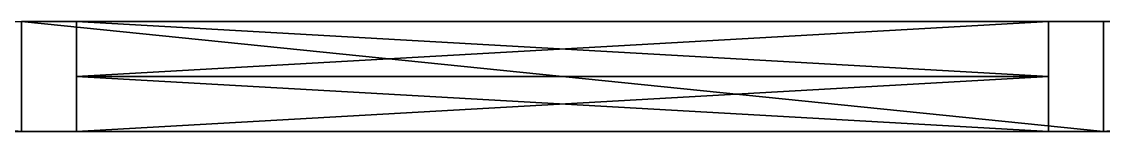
# Model space of a CAD drawing. Header units: centimetres. Extents: x 0 to 14354, y 31475 to 33783.
# Drawn here: x 14144.8 to 14243.2, y 31740.1 to 31750.1 of the extents above; entities that cross this region are included whole.
import ezdxf

# ---------------------------------------------------------------- set-up
doc = ezdxf.new("R2010")
doc.units = ezdxf.units.CM
doc.header["$LTSCALE"] = 100
doc.header["$MEASUREMENT"] = 0
doc.layers.add('3D- Aluminium', color=69, linetype='CONTINUOUS')
doc.layers.add('3D- Glass', color=4, linetype='CONTINUOUS')

msp = doc.modelspace()

# ---------------------------------------------------------------- linework, layer by layer
at = {"layer": '3D- Aluminium'}
for p, q in [((14144.841, 31750.088, 987.5), (14243.174, 31750.088, 987.5)), ((14144.841, 31740.088, 1287.5), (14144.841, 31750.088, 1287.5)), ((14144.841, 31740.088, 987.5), (14144.841, 31750.088, 987.5)), ((14243.174, 31750.088, 1318.5), (14144.841, 31750.088, 1318.5)), ((14144.841, 31740.088, 777.5), (14144.841, 31750.088, 777.5)), ((14144.841, 31740.088, 777.5), (14144.841, 31750.088, 777.5)), ((14144.841, 31750.088, 777.5), (14243.174, 31750.088, 777.5)), ((14144.841, 31740.088, 987.5), (14144.841, 31750.088, 987.5)), ((14144.841, 31750.088, 987.5), (14243.174, 31750.088, 987.5)), ((14243.174, 31750.088, 837.5), (14144.841, 31750.088, 837.5)), ((14144.841, 31750.088, 837.5), (14144.841, 31750.088, 777.5)), ((14144.841, 31740.088, 837.5), (14144.841, 31750.088, 837.5)), ((14144.841, 31750.088, 837.5), (14144.841, 31750.088, 987.5)), ((14149.841, 31750.088, 1223.5), (14149.841, 31750.088, 1313.5)), ((14149.841, 31745.088, 1223.5), (14149.841, 31750.088, 1223.5)), ((14238.174, 31750.088, 992.5), (14149.841, 31750.088, 992.5)), ((14149.841, 31750.088, 1213.5), (14238.174, 31750.088, 1213.5)), ((14149.841, 31750.088, 992.5), (14149.841, 31750.088, 1213.5)), ((14149.841, 31745.088, 992.5), (14149.841, 31750.088, 992.5)), ((14149.841, 31745.088, 1213.5), (14149.841, 31750.088, 1213.5)), ((14238.174, 31750.088, 1223.5), (14149.841, 31750.088, 1223.5)), ((14149.841, 31745.088, 1313.5), (14149.841, 31750.088, 1313.5)), ((14149.841, 31750.088, 1313.5), (14238.174, 31750.088, 1313.5)), ((14149.841, 31745.088, 982.5), (14149.841, 31750.088, 982.5)), ((14149.841, 31750.088, 982.5), (14238.174, 31750.088, 982.5)), ((14238.174, 31750.088, 842.5), (14149.841, 31750.088, 842.5)), ((14149.841, 31745.088, 842.5), (14149.841, 31750.088, 842.5)), ((14149.841, 31750.088, 842.5), (14149.841, 31750.088, 982.5)), ((14149.841, 31745.088, 782.5), (14149.841, 31750.088, 782.5)), ((14149.841, 31750.088, 782.5), (14149.841, 31750.088, 832.5)), ((14149.841, 31745.088, 832.5), (14149.841, 31750.088, 832.5)), ((14238.174, 31750.088, 782.5), (14149.841, 31750.088, 782.5)), ((14149.841, 31750.088, 832.5), (14238.174, 31750.088, 832.5)), ((14238.174, 31750.088, 1313.5), (14238.174, 31750.088, 1223.5)), ((14238.174, 31750.088, 1213.5), (14238.174, 31750.088, 992.5)), ((14238.174, 31745.088, 992.5), (14238.174, 31750.088, 992.5)), ((14238.174, 31745.088, 1213.5), (14238.174, 31750.088, 1213.5)), ((14238.174, 31750.088, 1223.5), (14238.174, 31745.088, 1223.5)), ((14238.174, 31745.088, 1313.5), (14238.174, 31750.088, 1313.5)), ((14238.174, 31745.088, 982.5), (14238.174, 31750.088, 982.5)), ((14238.174, 31745.088, 842.5), (14238.174, 31750.088, 842.5)), ((14238.174, 31750.088, 832.5), (14238.174, 31750.088, 782.5)), ((14238.174, 31750.088, 982.5), (14238.174, 31750.088, 842.5)), ((14238.174, 31745.088, 782.5), (14238.174, 31750.088, 782.5)), ((14238.174, 31745.088, 832.5), (14238.174, 31750.088, 832.5)), ((14243.174, 31750.088, 1318.5), (14243.174, 31750.088, 987.5)), ((14243.174, 31740.088, 987.5), (14243.174, 31750.088, 987.5)), ((14243.174, 31740.088, 1318.5), (14243.174, 31750.088, 1318.5)), ((14243.174, 31750.088, 987.5), (14243.174, 31750.088, 777.5)), ((14243.174, 31750.088, 987.5), (14243.174, 31740.088, 987.5)), ((14243.174, 31740.088, 777.5), (14243.174, 31750.088, 777.5)), ((14243.174, 31740.088, 987.5), (14243.174, 31750.088, 987.5)), ((14243.174, 31750.088, 837.5), (14243.174, 31750.088, 777.5)), ((14243.174, 31750.088, 987.5), (14243.174, 31750.088, 837.5)), ((14149.841, 31745.088, 992.5), (14149.841, 31745.088, 1213.5)), ((14238.174, 31745.088, 992.5), (14149.841, 31745.088, 992.5)), ((14149.841, 31745.088, 1223.5), (14149.841, 31745.088, 1313.5)), ((14238.174, 31745.088, 1223.5), (14149.841, 31745.088, 1223.5)), ((14149.841, 31745.088, 1313.5), (14238.174, 31745.088, 1313.5)), ((14149.841, 31745.088, 1313.5), (14149.841, 31740.088, 1313.5)), ((14149.841, 31745.088, 992.5), (14149.841, 31740.088, 992.5)), ((14149.841, 31745.088, 1213.5), (14149.841, 31740.088, 1213.5)), ((14149.841, 31745.088, 1213.5), (14238.174, 31745.088, 1213.5)), ((14149.841, 31745.088, 1223.5), (14149.841, 31740.088, 1223.5)), ((14149.841, 31745.088, 982.5), (14238.174, 31745.088, 982.5)), ((14238.174, 31745.088, 842.5), (14149.841, 31745.088, 842.5)), ((14149.841, 31745.088, 842.5), (14149.841, 31745.088, 982.5)), ((14149.841, 31745.088, 782.5), (14149.841, 31745.088, 832.5)), ((14238.174, 31745.088, 782.5), (14149.841, 31745.088, 782.5)), ((14149.841, 31745.088, 832.5), (14238.174, 31745.088, 832.5)), ((14149.841, 31745.088, 982.5), (14149.841, 31740.088, 982.5)), ((14149.841, 31745.088, 842.5), (14149.841, 31740.088, 842.5)), ((14149.841, 31745.088, 832.5), (14149.841, 31740.088, 832.5)), ((14149.841, 31745.088, 782.5), (14149.841, 31740.088, 782.5)), ((14238.174, 31745.088, 1313.5), (14238.174, 31740.088, 1313.5)), ((14238.174, 31745.088, 992.5), (14238.174, 31740.088, 992.5)), ((14238.174, 31745.088, 1213.5), (14238.174, 31740.088, 1213.5)), ((14238.174, 31745.088, 1213.5), (14238.174, 31745.088, 992.5)), ((14238.174, 31745.088, 1223.5), (14238.174, 31740.088, 1223.5)), ((14238.174, 31745.088, 1313.5), (14238.174, 31745.088, 1223.5)), ((14238.174, 31745.088, 982.5), (14238.174, 31745.088, 842.5)), ((14238.174, 31745.088, 832.5), (14238.174, 31745.088, 782.5)), ((14238.174, 31745.088, 842.5), (14238.174, 31740.088, 842.5)), ((14238.174, 31745.088, 982.5), (14238.174, 31740.088, 982.5)), ((14238.174, 31745.088, 832.5), (14238.174, 31740.088, 832.5)), ((14238.174, 31745.088, 782.5), (14238.174, 31740.088, 782.5)), ((14046.508, 31740.088, 777.5), (14144.841, 31740.088, 777.5)), ((14144.841, 31740.088, 1287.5), (14144.841, 31740.088, 1318.5)), ((14144.841, 31740.088, 987.5), (14144.841, 31740.088, 1287.5)), ((14144.841, 31740.088, 987.5), (14243.174, 31740.088, 987.5)), ((14243.174, 31740.088, 1318.5), (14144.841, 31740.088, 1318.5)), ((14144.841, 31740.088, 1108.5), (14144.841, 31740.088, 777.5)), ((14144.841, 31740.088, 777.5), (14243.174, 31740.088, 777.5)), ((14144.841, 31740.088, 987.5), (14243.174, 31740.088, 987.5)), ((14144.841, 31740.088, 837.5), (14144.841, 31740.088, 777.5)), ((14144.841, 31740.088, 837.5), (14144.841, 31740.088, 987.5)), ((14243.174, 31740.088, 837.5), (14144.841, 31740.088, 837.5)), ((14149.841, 31740.088, 1223.5), (14149.841, 31740.088, 1313.5)), ((14149.841, 31740.088, 1313.5), (14238.174, 31740.088, 1313.5)), ((14238.174, 31740.088, 992.5), (14149.841, 31740.088, 992.5)), ((14149.841, 31740.088, 992.5), (14149.841, 31740.088, 1213.5)), ((14149.841, 31740.088, 1213.5), (14238.174, 31740.088, 1213.5)), ((14238.174, 31740.088, 1223.5), (14149.841, 31740.088, 1223.5)), ((14149.841, 31740.088, 982.5), (14238.174, 31740.088, 982.5)), ((14238.174, 31740.088, 842.5), (14149.841, 31740.088, 842.5)), ((14149.841, 31740.088, 842.5), (14149.841, 31740.088, 982.5)), ((14149.841, 31740.088, 782.5), (14149.841, 31740.088, 832.5)), ((14149.841, 31740.088, 832.5), (14238.174, 31740.088, 832.5)), ((14238.174, 31740.088, 782.5), (14149.841, 31740.088, 782.5)), ((14238.174, 31740.088, 1313.5), (14238.174, 31740.088, 1223.5)), ((14238.174, 31740.088, 1213.5), (14238.174, 31740.088, 992.5)), ((14238.174, 31740.088, 982.5), (14238.174, 31740.088, 842.5)), ((14238.174, 31740.088, 832.5), (14238.174, 31740.088, 782.5)), ((14243.174, 31740.088, 1318.5), (14243.174, 31740.088, 987.5)), ((14243.174, 31740.088, 777.5), (14243.174, 31740.088, 987.5)), ((14243.174, 31740.088, 987.5), (14243.174, 31740.088, 837.5)), ((14243.174, 31740.088, 837.5), (14243.174, 31740.088, 777.5))]:
    msp.add_line(p, q, dxfattribs=at)
at = {"layer": '3D- Aluminium', "extrusion": (1.995e-13, -5.06363e-07, -1)}
for p, q in [((14243.174, 31750.088, 1108.5), (14243.174, 31750.088, 1318.5)), ((14243.174, 31750.088, 1108.5), (14243.174, 31740.088, 1108.5)), ((14243.174, 31740.088, 1318.5), (14243.174, 31750.088, 1318.5)), ((14341.508, 31750.088, 1318.5), (14243.174, 31750.088, 1318.5)), ((14243.174, 31740.088, 1108.5), (14243.174, 31750.088, 1108.5)), ((14341.508, 31750.088, 1108.5), (14243.174, 31750.088, 1108.5)), ((14243.174, 31750.088, 1258.5), (14341.508, 31750.088, 1258.5)), ((14243.174, 31750.088, 1258.5), (14243.174, 31750.088, 1318.5)), ((14243.174, 31750.088, 1108.5), (14243.174, 31750.088, 1258.5)), ((14243.174, 31750.088, 777.5), (14243.174, 31750.088, 1108.5)), ((14341.508, 31750.088, 1108.5), (14243.174, 31750.088, 1108.5)), ((14243.174, 31740.088, 1108.5), (14243.174, 31750.088, 1108.5)), ((14243.174, 31740.088, 777.5), (14243.174, 31750.088, 777.5)), ((14243.174, 31750.088, 777.5), (14341.508, 31750.088, 777.5)), ((14243.174, 31740.088, 1318.5), (14243.174, 31740.088, 1108.5)), ((14341.508, 31740.088, 1108.5), (14243.174, 31740.088, 1108.5)), ((14243.174, 31740.088, 777.5), (14243.174, 31740.088, 1108.5)), ((14243.174, 31740.088, 777.5), (14341.508, 31740.088, 777.5))]:
    msp.add_line(p, q, dxfattribs=at)

# ---------------------------------------------------------------- meshes
at = {"layer": '3D- Aluminium'}
mesh = msp.add_polyface(dxfattribs=at)
corners = [(14144.841, 31740.088, 777.5), (14046.508, 31750.088, 777.5), (14144.841, 31750.088, 777.5), (14046.508, 31740.088, 777.5)]
mesh.append_faces([[corners[k] for k in face] for face in [(0, 1, 2), (1, 0, 3)]], dxfattribs={"vtx0": -1})
mesh = msp.add_polyface(dxfattribs=at)
corners = [(14149.841, 31750.088, 1213.5), (14149.841, 31750.088, 1223.5), (14238.174, 31750.088, 1213.5), (14149.841, 31750.088, 1313.5), (14238.174, 31750.088, 1223.5), (14238.174, 31750.088, 992.5), (14144.841, 31750.088, 1318.5), (14243.174, 31750.088, 1318.5), (14238.174, 31750.088, 1313.5), (14243.174, 31750.088, 987.5), (14144.841, 31750.088, 987.5), (14149.841, 31750.088, 992.5), (14144.841, 31750.088, 1287.5)]
mesh.append_faces([[corners[k] for k in face] for face in [(0, 1, 2), (1, 0, 3), (2, 4, 5), (3, 7, 8), (8, 7, 4), (10, 11, 9), (11, 6, 0)]], dxfattribs={"vtx0": -1, "vtx1": -1})
mesh.append_faces([[corners[k] for k in face] for face in [(6, 3, 0), (9, 5, 4)]], dxfattribs={"vtx0": -1, "vtx1": -1, "vtx2": -1})
mesh.append_faces([[corners[k] for k in face] for face in [(2, 1, 4), (3, 6, 7), (4, 7, 9), (11, 10, 12), (11, 12, 6), (9, 11, 5)]], dxfattribs={"vtx0": -1, "vtx2": -1})
mesh = msp.add_polyface(dxfattribs=at)
corners = [(14144.841, 31740.088, 1287.5), (14144.841, 31750.088, 1318.5), (14144.841, 31750.088, 1287.5), (14144.841, 31740.088, 1318.5)]
mesh.append_faces([[corners[k] for k in face] for face in [(0, 1, 2), (1, 0, 3)]], dxfattribs={"vtx0": -1})
mesh = msp.add_polyface(dxfattribs=at)
corners = [(14144.841, 31740.088, 987.5), (14144.841, 31750.088, 1287.5), (14144.841, 31750.088, 987.5), (14144.841, 31740.088, 1287.5)]
mesh.append_faces([[corners[k] for k in face] for face in [(0, 1, 2), (1, 0, 3)]], dxfattribs={"vtx0": -1})
mesh = msp.add_polyface(dxfattribs=at)
corners = [(14243.174, 31740.088, 987.5), (14144.841, 31750.088, 987.5), (14243.174, 31750.088, 987.5), (14144.841, 31740.088, 987.5)]
mesh.append_faces([[corners[k] for k in face] for face in [(0, 1, 2), (1, 0, 3)]], dxfattribs={"vtx0": -1})
mesh = msp.add_polyface(dxfattribs=at)
corners = [(14144.841, 31750.088, 1318.5), (14243.174, 31740.088, 1318.5), (14243.174, 31750.088, 1318.5), (14144.841, 31740.088, 1318.5)]
mesh.append_faces([[corners[k] for k in face] for face in [(0, 1, 2), (1, 0, 3)]], dxfattribs={"vtx0": -1})
mesh = msp.add_polyface(dxfattribs=at)
corners = [(14144.841, 31750.088, 1108.5), (14144.841, 31740.088, 777.5), (14144.841, 31750.088, 777.5), (14144.841, 31740.088, 1108.5)]
mesh.append_faces([[corners[k] for k in face] for face in [(0, 1, 2), (1, 0, 3)]], dxfattribs={"vtx0": -1})
mesh = msp.add_polyface(dxfattribs=at)
corners = [(14243.174, 31740.088, 777.5), (14144.841, 31750.088, 777.5), (14243.174, 31750.088, 777.5), (14144.841, 31740.088, 777.5)]
mesh.append_faces([[corners[k] for k in face] for face in [(0, 1, 2), (1, 0, 3)]], dxfattribs={"vtx0": -1})
mesh = msp.add_polyface(dxfattribs=at)
corners = [(14144.841, 31750.088, 987.5), (14243.174, 31740.088, 987.5), (14243.174, 31750.088, 987.5), (14144.841, 31740.088, 987.5)]
mesh.append_faces([[corners[k] for k in face] for face in [(0, 1, 2), (1, 0, 3)]], dxfattribs={"vtx0": -1})
mesh = msp.add_polyface(dxfattribs=at)
corners = [(14144.841, 31750.088, 837.5), (14149.841, 31750.088, 832.5), (14144.841, 31750.088, 777.5), (14243.174, 31750.088, 837.5), (14238.174, 31750.088, 832.5), (14238.174, 31750.088, 782.5), (14149.841, 31750.088, 782.5), (14243.174, 31750.088, 777.5)]
mesh.append_faces([[corners[k] for k in face] for face in [(0, 1, 2), (1, 3, 4), (4, 3, 5), (2, 6, 7), (6, 2, 1), (7, 5, 3)]], dxfattribs={"vtx0": -1, "vtx1": -1})
mesh.append_faces([[corners[k] for k in face] for face in [(1, 0, 3), (7, 6, 5)]], dxfattribs={"vtx0": -1, "vtx2": -1})
mesh = msp.add_polyface(dxfattribs=at)
corners = [(14144.841, 31740.088, 837.5), (14144.841, 31750.088, 777.5), (14144.841, 31740.088, 777.5), (14144.841, 31750.088, 837.5)]
mesh.append_faces([[corners[k] for k in face] for face in [(0, 1, 2), (1, 0, 3)]], dxfattribs={"vtx0": -1})
mesh = msp.add_polyface(dxfattribs=at)
corners = [(14144.841, 31740.088, 987.5), (14144.841, 31750.088, 837.5), (14144.841, 31740.088, 837.5), (14144.841, 31750.088, 987.5)]
mesh.append_faces([[corners[k] for k in face] for face in [(0, 1, 2), (1, 0, 3)]], dxfattribs={"vtx0": -1})
mesh = msp.add_polyface(dxfattribs=at)
corners = [(14144.841, 31750.088, 987.5), (14149.841, 31750.088, 982.5), (14144.841, 31750.088, 837.5), (14243.174, 31750.088, 987.5), (14238.174, 31750.088, 982.5), (14238.174, 31750.088, 842.5), (14149.841, 31750.088, 842.5), (14243.174, 31750.088, 837.5)]
mesh.append_faces([[corners[k] for k in face] for face in [(0, 1, 2), (1, 3, 4), (4, 3, 5), (2, 6, 7), (6, 2, 1), (7, 5, 3)]], dxfattribs={"vtx0": -1, "vtx1": -1})
mesh.append_faces([[corners[k] for k in face] for face in [(1, 0, 3), (7, 6, 5)]], dxfattribs={"vtx0": -1, "vtx2": -1})
mesh = msp.add_polyface(dxfattribs=at)
corners = [(14149.841, 31750.088, 1313.5), (14149.841, 31745.088, 1223.5), (14149.841, 31750.088, 1223.5), (14149.841, 31745.088, 1313.5)]
mesh.append_faces([[corners[k] for k in face] for face in [(0, 1, 2), (1, 0, 3)]], dxfattribs={"vtx0": -1})
mesh = msp.add_polyface(dxfattribs=at)
corners = [(14149.841, 31750.088, 992.5), (14238.174, 31745.088, 992.5), (14238.174, 31750.088, 992.5), (14149.841, 31745.088, 992.5)]
mesh.append_faces([[corners[k] for k in face] for face in [(0, 1, 2), (1, 0, 3)]], dxfattribs={"vtx0": -1})
mesh = msp.add_polyface(dxfattribs=at)
corners = [(14238.174, 31745.088, 1213.5), (14149.841, 31750.088, 1213.5), (14238.174, 31750.088, 1213.5), (14149.841, 31745.088, 1213.5)]
mesh.append_faces([[corners[k] for k in face] for face in [(0, 1, 2), (1, 0, 3)]], dxfattribs={"vtx0": -1})
mesh = msp.add_polyface(dxfattribs=at)
corners = [(14149.841, 31750.088, 1213.5), (14149.841, 31745.088, 992.5), (14149.841, 31750.088, 992.5), (14149.841, 31745.088, 1213.5)]
mesh.append_faces([[corners[k] for k in face] for face in [(0, 1, 2), (1, 0, 3)]], dxfattribs={"vtx0": -1})
mesh = msp.add_polyface(dxfattribs=at)
corners = [(14149.841, 31750.088, 1223.5), (14238.174, 31745.088, 1223.5), (14238.174, 31750.088, 1223.5), (14149.841, 31745.088, 1223.5)]
mesh.append_faces([[corners[k] for k in face] for face in [(0, 1, 2), (1, 0, 3)]], dxfattribs={"vtx0": -1})
mesh = msp.add_polyface(dxfattribs=at)
corners = [(14238.174, 31750.088, 1313.5), (14149.841, 31745.088, 1313.5), (14149.841, 31750.088, 1313.5), (14238.174, 31745.088, 1313.5)]
mesh.append_faces([[corners[k] for k in face] for face in [(0, 1, 2), (1, 0, 3)]], dxfattribs={"vtx0": -1})
mesh = msp.add_polyface(dxfattribs=at)
corners = [(14238.174, 31745.088, 982.5), (14149.841, 31750.088, 982.5), (14238.174, 31750.088, 982.5), (14149.841, 31745.088, 982.5)]
mesh.append_faces([[corners[k] for k in face] for face in [(0, 1, 2), (1, 0, 3)]], dxfattribs={"vtx0": -1})
mesh = msp.add_polyface(dxfattribs=at)
corners = [(14149.841, 31750.088, 842.5), (14238.174, 31745.088, 842.5), (14238.174, 31750.088, 842.5), (14149.841, 31745.088, 842.5)]
mesh.append_faces([[corners[k] for k in face] for face in [(0, 1, 2), (1, 0, 3)]], dxfattribs={"vtx0": -1})
mesh = msp.add_polyface(dxfattribs=at)
corners = [(14149.841, 31750.088, 982.5), (14149.841, 31745.088, 842.5), (14149.841, 31750.088, 842.5), (14149.841, 31745.088, 982.5)]
mesh.append_faces([[corners[k] for k in face] for face in [(0, 1, 2), (1, 0, 3)]], dxfattribs={"vtx0": -1})
mesh = msp.add_polyface(dxfattribs=at)
corners = [(14149.841, 31750.088, 832.5), (14149.841, 31745.088, 782.5), (14149.841, 31750.088, 782.5), (14149.841, 31745.088, 832.5)]
mesh.append_faces([[corners[k] for k in face] for face in [(0, 1, 2), (1, 0, 3)]], dxfattribs={"vtx0": -1})
mesh = msp.add_polyface(dxfattribs=at)
corners = [(14149.841, 31750.088, 782.5), (14238.174, 31745.088, 782.5), (14238.174, 31750.088, 782.5), (14149.841, 31745.088, 782.5)]
mesh.append_faces([[corners[k] for k in face] for face in [(0, 1, 2), (1, 0, 3)]], dxfattribs={"vtx0": -1})
mesh = msp.add_polyface(dxfattribs=at)
corners = [(14238.174, 31745.088, 832.5), (14149.841, 31750.088, 832.5), (14238.174, 31750.088, 832.5), (14149.841, 31745.088, 832.5)]
mesh.append_faces([[corners[k] for k in face] for face in [(0, 1, 2), (1, 0, 3)]], dxfattribs={"vtx0": -1})
mesh = msp.add_polyface(dxfattribs=at)
corners = [(14238.174, 31745.088, 1223.5), (14238.174, 31750.088, 1313.5), (14238.174, 31750.088, 1223.5), (14238.174, 31745.088, 1313.5)]
mesh.append_faces([[corners[k] for k in face] for face in [(0, 1, 2), (1, 0, 3)]], dxfattribs={"vtx0": -1})
mesh = msp.add_polyface(dxfattribs=at)
corners = [(14238.174, 31745.088, 992.5), (14238.174, 31750.088, 1213.5), (14238.174, 31750.088, 992.5), (14238.174, 31745.088, 1213.5)]
mesh.append_faces([[corners[k] for k in face] for face in [(0, 1, 2), (1, 0, 3)]], dxfattribs={"vtx0": -1})
mesh = msp.add_polyface(dxfattribs=at)
corners = [(14238.174, 31745.088, 982.5), (14238.174, 31750.088, 842.5), (14238.174, 31745.088, 842.5), (14238.174, 31750.088, 982.5)]
mesh.append_faces([[corners[k] for k in face] for face in [(0, 1, 2), (1, 0, 3)]], dxfattribs={"vtx0": -1})
mesh = msp.add_polyface(dxfattribs=at)
corners = [(14238.174, 31745.088, 832.5), (14238.174, 31750.088, 782.5), (14238.174, 31745.088, 782.5), (14238.174, 31750.088, 832.5)]
mesh.append_faces([[corners[k] for k in face] for face in [(0, 1, 2), (1, 0, 3)]], dxfattribs={"vtx0": -1})
mesh = msp.add_polyface(dxfattribs=at)
corners = [(14243.174, 31750.088, 1318.5), (14243.174, 31740.088, 987.5), (14243.174, 31750.088, 987.5), (14243.174, 31740.088, 1318.5)]
mesh.append_faces([[corners[k] for k in face] for face in [(0, 1, 2), (1, 0, 3)]], dxfattribs={"vtx0": -1})
mesh = msp.add_polyface(dxfattribs=at)
corners = [(14243.174, 31740.088, 1318.5), (14341.508, 31750.088, 1318.5), (14243.174, 31750.088, 1318.5), (14341.508, 31740.088, 1318.5)]
mesh.append_faces([[corners[k] for k in face] for face in [(0, 1, 2), (1, 0, 3)]], dxfattribs={"vtx0": -1})
mesh = msp.add_polyface(dxfattribs=at)
corners = [(14341.508, 31750.088, 1108.5), (14243.174, 31740.088, 1108.5), (14243.174, 31750.088, 1108.5), (14341.508, 31740.088, 1108.5)]
mesh.append_faces([[corners[k] for k in face] for face in [(0, 1, 2), (1, 0, 3)]], dxfattribs={"vtx0": -1})
mesh = msp.add_polyface(dxfattribs=at)
corners = [(14341.508, 31750.088, 1258.5), (14336.508, 31750.088, 1263.5), (14341.508, 31750.088, 1318.5), (14243.174, 31750.088, 1258.5), (14248.174, 31750.088, 1263.5), (14248.174, 31750.088, 1313.5), (14336.508, 31750.088, 1313.5), (14243.174, 31750.088, 1318.5)]
mesh.append_faces([[corners[k] for k in face] for face in [(0, 1, 2), (1, 3, 4), (4, 3, 5), (2, 6, 7), (6, 2, 1), (7, 5, 3)]], dxfattribs={"vtx0": -1, "vtx1": -1})
mesh.append_faces([[corners[k] for k in face] for face in [(1, 0, 3), (7, 6, 5)]], dxfattribs={"vtx0": -1, "vtx2": -1})
mesh = msp.add_polyface(dxfattribs=at)
corners = [(14341.508, 31750.088, 1108.5), (14336.508, 31750.088, 1113.5), (14341.508, 31750.088, 1258.5), (14243.174, 31750.088, 1108.5), (14248.174, 31750.088, 1113.5), (14248.174, 31750.088, 1253.5), (14336.508, 31750.088, 1253.5), (14243.174, 31750.088, 1258.5)]
mesh.append_faces([[corners[k] for k in face] for face in [(0, 1, 2), (1, 3, 4), (4, 3, 5), (2, 6, 7), (6, 2, 1), (7, 5, 3)]], dxfattribs={"vtx0": -1, "vtx1": -1})
mesh.append_faces([[corners[k] for k in face] for face in [(1, 0, 3), (7, 6, 5)]], dxfattribs={"vtx0": -1, "vtx2": -1})
mesh = msp.add_polyface(dxfattribs=at)
corners = [(14243.174, 31750.088, 1258.5), (14243.174, 31740.088, 1318.5), (14243.174, 31750.088, 1318.5), (14243.174, 31740.088, 1258.5), (14243.174, 31750.088, 1108.5), (14243.174, 31740.088, 1108.5)]
mesh.append_faces([[corners[k] for k in face] for face in [(0, 1, 2), (3, 4, 5)]], dxfattribs={"vtx0": -1})
mesh.append_faces([[corners[k] for k in face] for face in [(1, 0, 3)]], dxfattribs={"vtx0": -1, "vtx1": -1})
mesh.append_faces([[corners[k] for k in face] for face in [(3, 0, 4)]], dxfattribs={"vtx0": -1, "vtx2": -1})
mesh = msp.add_polyface(dxfattribs=at)
corners = [(14336.508, 31750.088, 882.5), (14336.508, 31750.088, 872.5), (14248.174, 31750.088, 882.5), (14336.508, 31750.088, 782.5), (14248.174, 31750.088, 872.5), (14248.174, 31750.088, 1103.5), (14341.508, 31750.088, 777.5), (14243.174, 31750.088, 777.5), (14248.174, 31750.088, 782.5), (14243.174, 31750.088, 1108.5), (14341.508, 31750.088, 1108.5), (14336.508, 31750.088, 1103.5), (14341.508, 31750.088, 808.5)]
mesh.append_faces([[corners[k] for k in face] for face in [(0, 1, 2), (1, 0, 3), (2, 4, 5), (3, 7, 8), (8, 7, 4), (10, 11, 9), (11, 6, 0)]], dxfattribs={"vtx0": -1, "vtx1": -1})
mesh.append_faces([[corners[k] for k in face] for face in [(6, 3, 0), (9, 5, 4)]], dxfattribs={"vtx0": -1, "vtx1": -1, "vtx2": -1})
mesh.append_faces([[corners[k] for k in face] for face in [(2, 1, 4), (3, 6, 7), (4, 7, 9), (11, 10, 12), (11, 12, 6), (9, 11, 5)]], dxfattribs={"vtx0": -1, "vtx2": -1})
mesh = msp.add_polyface(dxfattribs=at)
corners = [(14243.174, 31740.088, 1108.5), (14341.508, 31750.088, 1108.5), (14243.174, 31750.088, 1108.5), (14341.508, 31740.088, 1108.5)]
mesh.append_faces([[corners[k] for k in face] for face in [(0, 1, 2), (1, 0, 3)]], dxfattribs={"vtx0": -1})
mesh = msp.add_polyface(dxfattribs=at)
corners = [(14341.508, 31750.088, 777.5), (14243.174, 31740.088, 777.5), (14243.174, 31750.088, 777.5), (14341.508, 31740.088, 777.5)]
mesh.append_faces([[corners[k] for k in face] for face in [(0, 1, 2), (1, 0, 3)]], dxfattribs={"vtx0": -1})
mesh = msp.add_polyface(dxfattribs=at)
corners = [(14243.174, 31750.088, 777.5), (14243.174, 31740.088, 1108.5), (14243.174, 31750.088, 1108.5), (14243.174, 31740.088, 777.5)]
mesh.append_faces([[corners[k] for k in face] for face in [(0, 1, 2), (1, 0, 3)]], dxfattribs={"vtx0": -1})
mesh = msp.add_polyface(dxfattribs=at)
corners = [(14243.174, 31750.088, 837.5), (14243.174, 31740.088, 777.5), (14243.174, 31750.088, 777.5), (14243.174, 31740.088, 837.5), (14243.174, 31750.088, 987.5), (14243.174, 31740.088, 987.5)]
mesh.append_faces([[corners[k] for k in face] for face in [(0, 1, 2), (3, 4, 5)]], dxfattribs={"vtx0": -1})
mesh.append_faces([[corners[k] for k in face] for face in [(1, 0, 3)]], dxfattribs={"vtx0": -1, "vtx1": -1})
mesh.append_faces([[corners[k] for k in face] for face in [(3, 0, 4)]], dxfattribs={"vtx0": -1, "vtx2": -1})
mesh = msp.add_polyface(dxfattribs=at)
corners = [(14238.174, 31745.088, 1313.5), (14149.841, 31745.088, 1223.5), (14149.841, 31745.088, 1313.5), (14238.174, 31745.088, 1223.5)]
mesh.append_faces([[corners[k] for k in face] for face in [(0, 1, 2), (1, 0, 3)]], dxfattribs={"vtx0": -1})
mesh = msp.add_polyface(dxfattribs=at)
corners = [(14149.841, 31740.088, 1223.5), (14149.841, 31745.088, 1313.5), (14149.841, 31745.088, 1223.5), (14149.841, 31740.088, 1313.5)]
mesh.append_faces([[corners[k] for k in face] for face in [(0, 1, 2), (1, 0, 3)]], dxfattribs={"vtx0": -1})
mesh = msp.add_polyface(dxfattribs=at)
corners = [(14149.841, 31740.088, 1313.5), (14238.174, 31745.088, 1313.5), (14149.841, 31745.088, 1313.5), (14238.174, 31740.088, 1313.5)]
mesh.append_faces([[corners[k] for k in face] for face in [(0, 1, 2), (1, 0, 3)]], dxfattribs={"vtx0": -1})
mesh = msp.add_polyface(dxfattribs=at)
corners = [(14238.174, 31740.088, 992.5), (14149.841, 31745.088, 992.5), (14238.174, 31745.088, 992.5), (14149.841, 31740.088, 992.5)]
mesh.append_faces([[corners[k] for k in face] for face in [(0, 1, 2), (1, 0, 3)]], dxfattribs={"vtx0": -1})
mesh = msp.add_polyface(dxfattribs=at)
corners = [(14149.841, 31740.088, 992.5), (14149.841, 31745.088, 1213.5), (14149.841, 31745.088, 992.5), (14149.841, 31740.088, 1213.5)]
mesh.append_faces([[corners[k] for k in face] for face in [(0, 1, 2), (1, 0, 3)]], dxfattribs={"vtx0": -1})
mesh = msp.add_polyface(dxfattribs=at)
corners = [(14149.841, 31745.088, 1213.5), (14238.174, 31740.088, 1213.5), (14238.174, 31745.088, 1213.5), (14149.841, 31740.088, 1213.5)]
mesh.append_faces([[corners[k] for k in face] for face in [(0, 1, 2), (1, 0, 3)]], dxfattribs={"vtx0": -1})
mesh = msp.add_polyface(dxfattribs=at)
corners = [(14238.174, 31740.088, 1223.5), (14149.841, 31745.088, 1223.5), (14238.174, 31745.088, 1223.5), (14149.841, 31740.088, 1223.5)]
mesh.append_faces([[corners[k] for k in face] for face in [(0, 1, 2), (1, 0, 3)]], dxfattribs={"vtx0": -1})
mesh = msp.add_polyface(dxfattribs=at)
corners = [(14149.841, 31745.088, 982.5), (14149.841, 31740.088, 842.5), (14149.841, 31745.088, 842.5), (14149.841, 31740.088, 982.5)]
mesh.append_faces([[corners[k] for k in face] for face in [(0, 1, 2), (1, 0, 3)]], dxfattribs={"vtx0": -1})
mesh = msp.add_polyface(dxfattribs=at)
corners = [(14238.174, 31740.088, 832.5), (14149.841, 31745.088, 832.5), (14238.174, 31745.088, 832.5), (14149.841, 31740.088, 832.5)]
mesh.append_faces([[corners[k] for k in face] for face in [(0, 1, 2), (1, 0, 3)]], dxfattribs={"vtx0": -1})
mesh = msp.add_polyface(dxfattribs=at)
corners = [(14149.841, 31745.088, 842.5), (14238.174, 31740.088, 842.5), (14238.174, 31745.088, 842.5), (14149.841, 31740.088, 842.5)]
mesh.append_faces([[corners[k] for k in face] for face in [(0, 1, 2), (1, 0, 3)]], dxfattribs={"vtx0": -1})
mesh = msp.add_polyface(dxfattribs=at)
corners = [(14238.174, 31740.088, 982.5), (14149.841, 31745.088, 982.5), (14238.174, 31745.088, 982.5), (14149.841, 31740.088, 982.5)]
mesh.append_faces([[corners[k] for k in face] for face in [(0, 1, 2), (1, 0, 3)]], dxfattribs={"vtx0": -1})
mesh = msp.add_polyface(dxfattribs=at)
corners = [(14149.841, 31745.088, 832.5), (14149.841, 31740.088, 782.5), (14149.841, 31745.088, 782.5), (14149.841, 31740.088, 832.5)]
mesh.append_faces([[corners[k] for k in face] for face in [(0, 1, 2), (1, 0, 3)]], dxfattribs={"vtx0": -1})
mesh = msp.add_polyface(dxfattribs=at)
corners = [(14149.841, 31745.088, 782.5), (14238.174, 31740.088, 782.5), (14238.174, 31745.088, 782.5), (14149.841, 31740.088, 782.5)]
mesh.append_faces([[corners[k] for k in face] for face in [(0, 1, 2), (1, 0, 3)]], dxfattribs={"vtx0": -1})
mesh = msp.add_polyface(dxfattribs=at)
corners = [(14238.174, 31745.088, 1313.5), (14238.174, 31740.088, 1223.5), (14238.174, 31745.088, 1223.5), (14238.174, 31740.088, 1313.5)]
mesh.append_faces([[corners[k] for k in face] for face in [(0, 1, 2), (1, 0, 3)]], dxfattribs={"vtx0": -1})
mesh = msp.add_polyface(dxfattribs=at)
corners = [(14238.174, 31745.088, 1213.5), (14238.174, 31740.088, 992.5), (14238.174, 31745.088, 992.5), (14238.174, 31740.088, 1213.5)]
mesh.append_faces([[corners[k] for k in face] for face in [(0, 1, 2), (1, 0, 3)]], dxfattribs={"vtx0": -1})
mesh = msp.add_polyface(dxfattribs=at)
corners = [(14238.174, 31740.088, 982.5), (14238.174, 31745.088, 842.5), (14238.174, 31740.088, 842.5), (14238.174, 31745.088, 982.5)]
mesh.append_faces([[corners[k] for k in face] for face in [(0, 1, 2), (1, 0, 3)]], dxfattribs={"vtx0": -1})
mesh = msp.add_polyface(dxfattribs=at)
corners = [(14238.174, 31740.088, 832.5), (14238.174, 31745.088, 782.5), (14238.174, 31740.088, 782.5), (14238.174, 31745.088, 832.5)]
mesh.append_faces([[corners[k] for k in face] for face in [(0, 1, 2), (1, 0, 3)]], dxfattribs={"vtx0": -1})
mesh = msp.add_polyface(dxfattribs=at)
corners = [(14046.508, 31740.088, 1108.5), (14051.508, 31740.088, 1103.5), (14046.508, 31740.088, 1077.5), (14144.841, 31740.088, 1108.5), (14046.508, 31740.088, 777.5), (14139.841, 31740.088, 1103.5), (14139.841, 31740.088, 1013.5), (14139.841, 31740.088, 1003.5), (14139.841, 31740.088, 782.5), (14051.508, 31740.088, 782.5), (14144.841, 31740.088, 777.5), (14051.508, 31740.088, 1013.5), (14051.508, 31740.088, 1003.5)]
mesh.append_faces([[corners[k] for k in face] for face in [(0, 1, 2), (2, 1, 4), (1, 3, 5), (5, 3, 6), (7, 3, 8), (4, 9, 10), (11, 4, 1), (9, 11, 12), (10, 8, 3), (6, 12, 11), (12, 6, 7)]], dxfattribs={"vtx0": -1, "vtx1": -1})
mesh.append_faces([[corners[k] for k in face] for face in [(6, 3, 7), (9, 4, 11)]], dxfattribs={"vtx0": -1, "vtx1": -1, "vtx2": -1})
mesh.append_faces([[corners[k] for k in face] for face in [(1, 0, 3), (10, 9, 8)]], dxfattribs={"vtx0": -1, "vtx2": -1})
mesh = msp.add_polyface(dxfattribs=at)
corners = [(14144.841, 31740.088, 1318.5), (14149.841, 31740.088, 1313.5), (14144.841, 31740.088, 1287.5), (14243.174, 31740.088, 1318.5), (14144.841, 31740.088, 987.5), (14238.174, 31740.088, 1313.5), (14238.174, 31740.088, 1223.5), (14238.174, 31740.088, 1213.5), (14238.174, 31740.088, 992.5), (14149.841, 31740.088, 992.5), (14243.174, 31740.088, 987.5), (14149.841, 31740.088, 1223.5), (14149.841, 31740.088, 1213.5)]
mesh.append_faces([[corners[k] for k in face] for face in [(0, 1, 2), (2, 1, 4), (1, 3, 5), (5, 3, 6), (7, 3, 8), (4, 9, 10), (11, 4, 1), (9, 11, 12), (10, 8, 3), (6, 12, 11), (12, 6, 7)]], dxfattribs={"vtx0": -1, "vtx1": -1})
mesh.append_faces([[corners[k] for k in face] for face in [(6, 3, 7), (9, 4, 11)]], dxfattribs={"vtx0": -1, "vtx1": -1, "vtx2": -1})
mesh.append_faces([[corners[k] for k in face] for face in [(1, 0, 3), (10, 9, 8)]], dxfattribs={"vtx0": -1, "vtx2": -1})
mesh = msp.add_polyface(dxfattribs=at)
corners = [(14144.841, 31740.088, 837.5), (14149.841, 31740.088, 842.5), (14144.841, 31740.088, 987.5), (14243.174, 31740.088, 837.5), (14238.174, 31740.088, 842.5), (14238.174, 31740.088, 982.5), (14149.841, 31740.088, 982.5), (14243.174, 31740.088, 987.5)]
mesh.append_faces([[corners[k] for k in face] for face in [(0, 1, 2), (1, 3, 4), (4, 3, 5), (2, 6, 7), (6, 2, 1), (7, 5, 3)]], dxfattribs={"vtx0": -1, "vtx1": -1})
mesh.append_faces([[corners[k] for k in face] for face in [(1, 0, 3), (7, 6, 5)]], dxfattribs={"vtx0": -1, "vtx2": -1})
mesh = msp.add_polyface(dxfattribs=at)
corners = [(14144.841, 31740.088, 777.5), (14149.841, 31740.088, 782.5), (14144.841, 31740.088, 837.5), (14243.174, 31740.088, 777.5), (14238.174, 31740.088, 782.5), (14238.174, 31740.088, 832.5), (14149.841, 31740.088, 832.5), (14243.174, 31740.088, 837.5)]
mesh.append_faces([[corners[k] for k in face] for face in [(0, 1, 2), (1, 3, 4), (4, 3, 5), (2, 6, 7), (6, 2, 1), (7, 5, 3)]], dxfattribs={"vtx0": -1, "vtx1": -1})
mesh.append_faces([[corners[k] for k in face] for face in [(1, 0, 3), (7, 6, 5)]], dxfattribs={"vtx0": -1, "vtx2": -1})
mesh = msp.add_polyface(dxfattribs=at)
corners = [(14341.508, 31740.088, 777.5), (14336.508, 31740.088, 782.5), (14341.508, 31740.088, 808.5), (14243.174, 31740.088, 777.5), (14341.508, 31740.088, 1108.5), (14248.174, 31740.088, 782.5), (14248.174, 31740.088, 872.5), (14248.174, 31740.088, 882.5), (14248.174, 31740.088, 1103.5), (14336.508, 31740.088, 1103.5), (14243.174, 31740.088, 1108.5), (14336.508, 31740.088, 872.5), (14336.508, 31740.088, 882.5)]
mesh.append_faces([[corners[k] for k in face] for face in [(0, 1, 2), (2, 1, 4), (1, 3, 5), (5, 3, 6), (7, 3, 8), (4, 9, 10), (11, 4, 1), (9, 11, 12), (10, 8, 3), (6, 12, 11), (12, 6, 7)]], dxfattribs={"vtx0": -1, "vtx1": -1})
mesh.append_faces([[corners[k] for k in face] for face in [(6, 3, 7), (9, 4, 11)]], dxfattribs={"vtx0": -1, "vtx1": -1, "vtx2": -1})
mesh.append_faces([[corners[k] for k in face] for face in [(1, 0, 3), (10, 9, 8)]], dxfattribs={"vtx0": -1, "vtx2": -1})
at = {"layer": '3D- Glass'}
mesh = msp.add_polyface(dxfattribs=at)
corners = [(14238.174, 31745.088, 1213.5), (14149.841, 31745.088, 992.5), (14149.841, 31745.088, 1213.5), (14238.174, 31745.088, 992.5)]
mesh.append_faces([[corners[k] for k in face] for face in [(0, 1, 2), (1, 0, 3)]], dxfattribs={"vtx0": -1})
mesh = msp.add_polyface(dxfattribs=at)
corners = [(14238.174, 31745.088, 982.5), (14149.841, 31745.088, 842.5), (14149.841, 31745.088, 982.5), (14238.174, 31745.088, 842.5)]
mesh.append_faces([[corners[k] for k in face] for face in [(0, 1, 2), (1, 0, 3)]], dxfattribs={"vtx0": -1})
mesh = msp.add_polyface(dxfattribs=at)
corners = [(14238.174, 31745.088, 832.5), (14149.841, 31745.088, 782.5), (14149.841, 31745.088, 832.5), (14238.174, 31745.088, 782.5)]
mesh.append_faces([[corners[k] for k in face] for face in [(0, 1, 2), (1, 0, 3)]], dxfattribs={"vtx0": -1})

doc.saveas('drawing.dxf')
